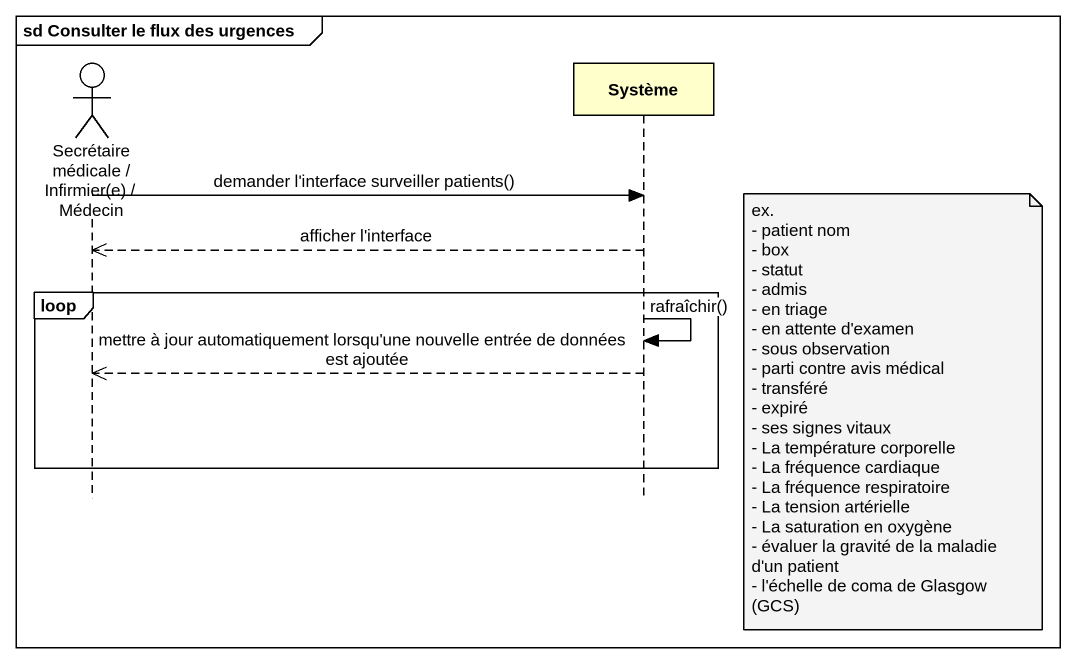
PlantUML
@startuml
mainframe sd Consulter le flux des urgences
hide footbox
actor "Secrétaire médicale / Infirmier(e) / Médecin" as Secrétaire_médicale
participant Système

Secrétaire_médicale -> Système : demander l'interface surveiller patients()
Système -->> Secrétaire_médicale : afficher l'interface
loop
  Système -> Système : rafraîchir()
  Système -->> Secrétaire_médicale : mettre à jour automatiquement lorsqu'une nouvelle entrée de données est ajoutée
  note right of Système
    ex.
    - patient nom
    - box
    - statut
    - admis
    - en triage
    - en attente d'examen
    - sous observation
    - parti contre avis médical
    - transféré
    - expiré
    - ses signes vitaux
    - La température corporelle
    - La fréquence cardiaque
    - La fréquence respiratoire
    - La tension artérielle
    - La saturation en oxygène
    - évaluer la gravité de la maladie d'un patient
    - l'échelle de coma de Glasgow (GCS)
  end note
end
@enduml
